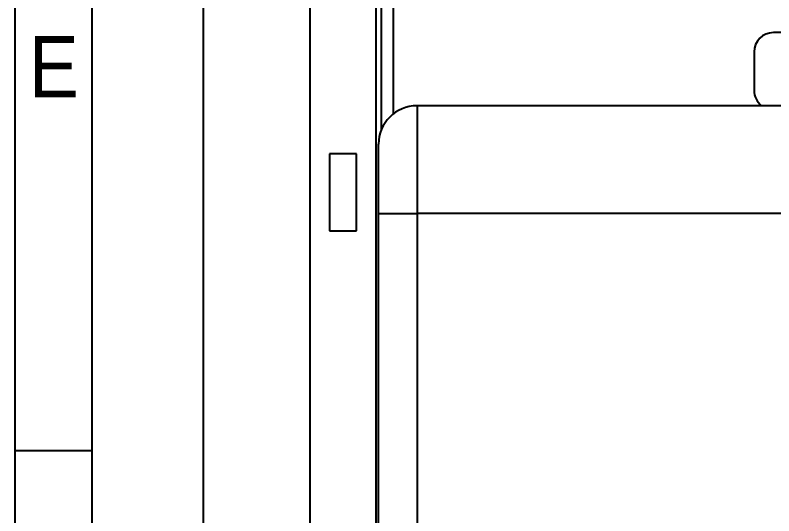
# Model space of a CAD drawing. Extents: x 150 to 4150, y 50 to 2920.
# Drawn here: x 150 to 642.3, y 1942.8 to 2267.7 of the extents above; entities that cross this region are included whole.
import ezdxf

# ---------------------------------------------------------------- set-up
doc = ezdxf.new("R2010")
doc.units = 0
doc.header["$LTSCALE"] = 10
doc.linetypes.add('SLD-KATı', pattern=[0])
doc.layers.get('0').update_dxf_attribs({"linetype": 'CONTINUOUS'})
doc.styles.add('SLDTEXTSTYLE1', font='GOTHIC.TTF', dxfattribs={"width": 0.913})
doc.dimstyles.new('SLDDIMSTYLE1', dxfattribs={"dimtxt": 35, "dimasz": 33.02, "dimexe": 0, "dimexo": 0.0625, "dimgap": 8.75, "dimtad": 1, "dimdec": 0, "dimlfac": 0.4, "dimrnd": 1e-09, "dimzin": 12, "dimtxsty": 'SLDTEXTSTYLE1', "dimsah": 1, "dimcen": 0.09, "dimazin": 3, "dimtfac": 1, "dimtdec": 0, "dimtofl": 0, "dimtmove": 0, "dimatfit": 3, "dimtolj": 1, "dimtzin": 12})

# ---------------------------------------------------------------- blocks, each defined once
blk = doc.blocks.new('_D_5')
at = {"color": 7, "linetype": 'SLD-KATı'}
for p, q in [((385.28, 2477.67), (262.14, 2477.67)), ((272.14, 981.42), (272.14, 2477.67)), ((381.71, 981.42), (262.14, 981.42))]:
    blk.add_line(p, q, dxfattribs=at)
for points in [[(272.14, 2477.67), (267.06, 2444.65), (277.22, 2444.65)], [(272.14, 981.42), (277.22, 1014.44), (267.06, 1014.44)]]:
    blk.add_solid(points, dxfattribs=at)
at = {"color": 7, "linetype": 'SLD-KATı', "insert": (227.44, 1750.67), "char_height": 35, "attachment_point": 1, "rotation": 90, "style": 'SLDTEXTSTYLE1'}
blk.add_mtext('599', dxfattribs=at)

msp = doc.modelspace()

# ---------------------------------------------------------------- linework, layer by layer
at = {"color": 7, "linetype": 'SLD-KATı'}
for p, q in [((150, 50), (150, 2920)), ((200, 100), (200, 2870)), ((341.53, 985.34), (341.53, 2473.92)), ((384.03, 2473.92), (384.03, 985.34)), ((387.78, 2193.72), (387.78, 2470.17)), ((660.28, 2256.35), (642.03, 2256.35)), ((629.53, 2243.85), (629.53, 2218.85)), ((410.78, 2208.92), (410.78, 2138.92)), ((650.78, 2208.92), (410.78, 2208.92)), ((385.78, 2138.92), (385.78, 2183.92)), ((371.53, 2177.67), (354.03, 2177.67)), ((354.03, 2177.67), (354.03, 2127.67)), ((371.53, 2127.67), (371.53, 2177.67)), ((385.78, 2138.92), (410.78, 2138.92)), ((385.78, 1418.92), (385.78, 2138.92)), ((410.78, 2138.92), (410.78, 1418.92)), ((650.78, 2138.92), (410.78, 2138.92)), ((354.03, 2127.67), (371.53, 2127.67)), ((200, 1985), (150, 1985))]:
    msp.add_line(p, q, dxfattribs=at)
at = {"color": 8, "linetype": 'SLD-KATı'}
msp.add_line((395.28, 2470.17), (395.28, 2203.53), dxfattribs=at)
at = {"color": 7, "linetype": 'SLD-KATı'}
for centre, radius, start, end in [((642.03, 2243.85), 12.5, 90, 180), ((642.03, 2218.85), 12.5, 180, 232.6251), ((410.78, 2183.92), 25, 90, 180)]:
    msp.add_arc(centre, radius, start, end, dxfattribs=at)

# ---------------------------------------------------------------- texts
at = {"color": 7, "linetype": 'CONTINUOUS', "insert": (175.08, 2254.07), "char_height": 39.69, "attachment_point": 2, "style": 'SLDTEXTSTYLE1'}
msp.add_mtext('E', dxfattribs=at)

# ---------------------------------------------------------------- dimensions: what is measured, and where the dimension line sits
at = {"color": 7, "linetype": 'SLD-KATı'}
dim = msp.add_linear_dim(base=(272.14380873, 2477.66761412), p1=(391.70725056, 981.41761412), p2=(395.28047387, 2477.66761412), angle=90, dimstyle='SLDDIMSTYLE1', dxfattribs=at)
dim.commit()
dim.dimension.update_dxf_attribs({"geometry": '_D_5', "text_midpoint": (272.14380873, 1789.45734648), "dimtype": 160})

doc.saveas('drawing.dxf')
